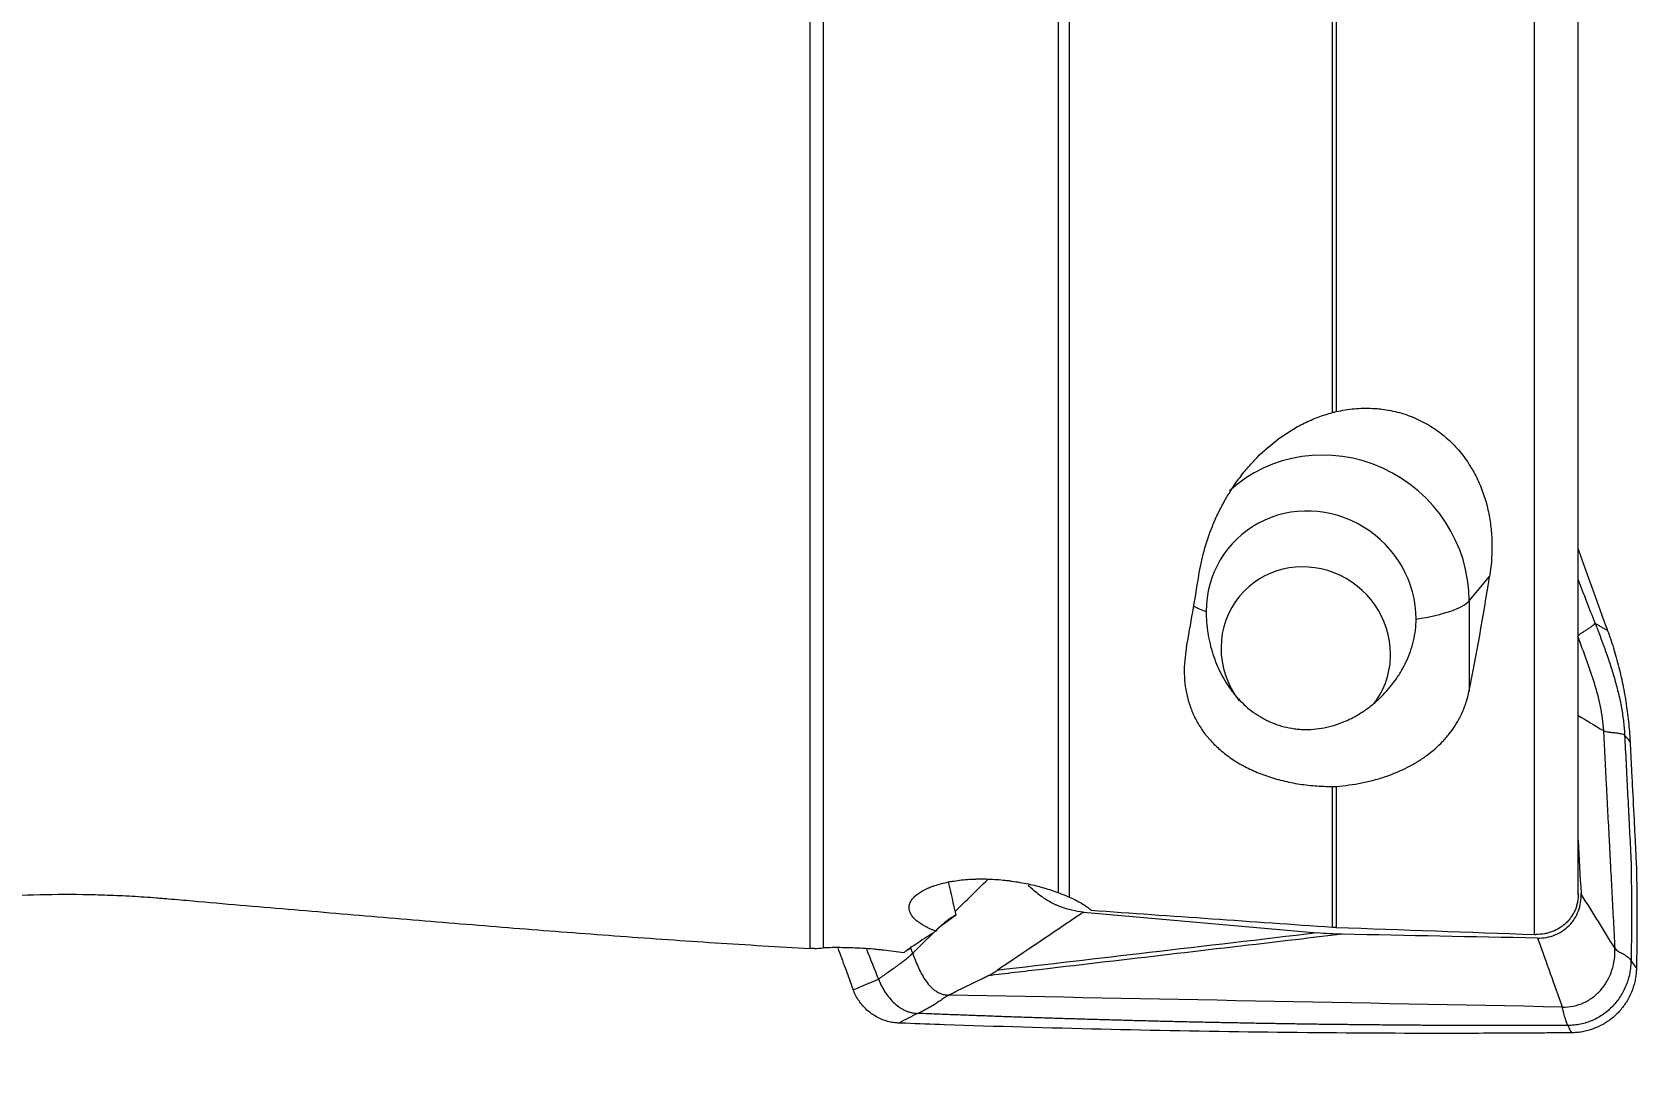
# Model space of a CAD drawing. Header units: millimetres. Extents: x -22 to 222, y -39 to 49.
# Drawn here: x 190.43 to 210, y -12.93 to -0.25 of the extents above; entities that cross this region are included whole.
import ezdxf

# ---------------------------------------------------------------- set-up
doc = ezdxf.new("R2010")
doc.units = ezdxf.units.MM
doc.layers.add('1', color=4, linetype='Continuous')
doc.layers.add('SK2', color=7, linetype='Continuous')
doc.styles.add('iso_b_vert', font='simplex.shx')
doc.dimstyles.get("Standard").update_dxf_attribs({"dimtxt": 0.18, "dimasz": 0.18, "dimexe": 0.18, "dimexo": 0.0625, "dimgap": 0.09, "dimtad": 1, "dimzin": 0, "dimdsep": 52, "dimtxsty": 'Standard', "dimcen": 0.09, "dimadec": 0, "dimazin": 0, "dimtfac": 1, "dimtdec": 4, "dimtofl": 0, "dimtmove": 0, "dimatfit": 3, "dimfxl": 1, "dimtolj": 1, "dimtzin": 0, "dimarcsym": 0})

# ---------------------------------------------------------------- blocks, each defined once
blk = doc.blocks.new('_U2')
at = {"layer": 'SK2', "lineweight": 13}
for p, q in [((57, -14.08425), (57, -30.25)), ((210, -14.0875), (210, -30.25)), ((210, -28.25), (57, -28.25))]:
    blk.add_line(p, q, dxfattribs=at)
at = {"layer": 'SK2', "lineweight": 18}
for points in [[(57, -28.25), (60.499998, -27.789216), (60.500002, -28.710784)], [(210, -28.25), (206.500002, -28.710784), (206.499998, -27.789216)]]:
    blk.add_solid(points, dxfattribs=at)
at = {"layer": 'SK2', "lineweight": 18, "char_height": 3.5, "attachment_point": 7, "line_spacing_factor": 1.084337, "style": 'iso_b_vert'}
for s, insert in [('\\W0.7298;OHX =', (122.454201, -27.217366)), ('\\W0.6217;153', (138.995267, -27.217366))]:
    blk.add_mtext(s, dxfattribs=dict(at, insert=insert))

msp = doc.modelspace()

# ---------------------------------------------------------------- linework, layer by layer
at = {"layer": '1', "lineweight": 13}
for p, q in [((208.751, -11.252), (208.751, 5.693)), ((199.919, -11.422), (199.919, 5.484)), ((200.08, 5.485), (200.08, -11.416)), ((202.948, -10.744), (202.948, 5.568)), ((203.078, 5.572), (203.078, -10.796)), ((206.289, -4.891), (206.289, 5.646)), ((206.334, 5.647), (206.334, -4.88)), ((207.954, -7.185), (208.204, -6.888)), ((207.954, -7.185), (207.954, -8.283)), ((206.289, -11.163), (206.289, -9.448)), ((206.334, -9.447), (206.334, -11.166))]:
    msp.add_line(p, q, dxfattribs=at)
at = {"layer": '1', "lineweight": 18}
for p, q in [((209.285, -10.767), (209.285, 5.666)), ((203.254, -10.98), (206.101, -11.234))]:
    msp.add_line(p, q, dxfattribs=at)
at = {"layer": '1', "lineweight": 13}
for major_axis, ratio, start_param, end_param in [((1.339, -1.127), 0.962969, 0.681273, 3.020826), ((-1.75, 0), 0.209428, 2.233592, 2.96706), ((-1.75, 0), 0.209428, 0.365437, 0.558935)]:
    msp.add_ellipse((206.231, -7.121), major_axis=major_axis, ratio=ratio, start_param=start_param, end_param=end_param, dxfattribs=at)
at = {"layer": '1', "lineweight": 18}
for centre, major_axis, ratio, start_param, end_param in [((206.028, -7.363), (-0.994, 0.837), 0.962969, -2.46032, 0.681273), ((205.963, -7.799), (-0.803, 0.676), 0.962969, -2.46032, 0), ((203.236, 0.007), (0.453, 11.911), 0.172175, -2.273882, -2.180587), ((206.774, -0.013), (0.455, 11.945), 0.172177, -2.328901, -2.177507), ((205.963, -7.799), (-0.803, 0.676), 0.962969, 0, 1.350235), ((205.963, -7.799), (-0.803, 0.676), 0.962969, -3.084908, -2.46032), ((199.378, -14.264), (13.392, 10.362), 0.069692, 1.343066, 1.35755)]:
    msp.add_ellipse(centre, major_axis=major_axis, ratio=ratio, start_param=start_param, end_param=end_param, dxfattribs=at)
for points, knots in [([(204.658, -6.879), (204.674, -6.779), (204.695, -6.679), (204.75, -6.479), (204.783, -6.379), (204.834, -6.255), (204.844, -6.23), (204.866, -6.18), (204.877, -6.155), (204.912, -6.081), (204.937, -6.032), (205.018, -5.887), (205.077, -5.793), (205.178, -5.657), (205.213, -5.612), (205.269, -5.546), (205.289, -5.524), (205.328, -5.481), (205.348, -5.46), (205.451, -5.356), (205.54, -5.279), (205.683, -5.174), (205.733, -5.14), (205.81, -5.093), (205.836, -5.078), (205.89, -5.048), (205.917, -5.034), (205.999, -4.994), (206.055, -4.969), (206.17, -4.926), (206.229, -4.907), (206.289, -4.891)], [0, 0, 0, 0, 0.125, 0.125, 0.25, 0.25, 0.28125, 0.28125, 0.3125, 0.3125, 0.375, 0.375, 0.5, 0.5, 0.5625, 0.5625, 0.59375, 0.59375, 0.625, 0.625, 0.75, 0.75, 0.8125, 0.8125, 0.84375, 0.84375, 0.875, 0.875, 0.9375, 0.9375, 1, 1, 1, 1]), ([(206.334, -4.88), (206.407, -4.863), (206.481, -4.851), (206.629, -4.838), (206.703, -4.836), (206.796, -4.841), (206.815, -4.842), (206.852, -4.845), (206.908, -4.851), (206.963, -4.86), (207.071, -4.881), (207.142, -4.901), (207.228, -4.932), (207.246, -4.938), (207.28, -4.952), (207.297, -4.959), (207.347, -4.982), (207.38, -4.998), (207.475, -5.049), (207.535, -5.088), (207.62, -5.152), (207.648, -5.174), (207.702, -5.221), (207.728, -5.245), (207.802, -5.319), (207.847, -5.372), (207.909, -5.454), (207.928, -5.482), (207.956, -5.524), (207.965, -5.539), (207.983, -5.568), (207.992, -5.582), (208.033, -5.655), (208.063, -5.715), (208.113, -5.836), (208.135, -5.897), (208.163, -5.99), (208.171, -6.021), (208.186, -6.084), (208.193, -6.116), (208.21, -6.21), (208.219, -6.273), (208.23, -6.397), (208.233, -6.459), (208.233, -6.645), (208.223, -6.767), (208.204, -6.888)], [0, 0, 0, 0, 0.0625, 0.0625, 0.125, 0.125, 0.140625, 0.140625, 0.15625, 0.1875, 0.1875, 0.25, 0.25, 0.265625, 0.265625, 0.28125, 0.28125, 0.3125, 0.3125, 0.375, 0.375, 0.40625, 0.40625, 0.4375, 0.4375, 0.5, 0.5, 0.53125, 0.53125, 0.546875, 0.546875, 0.5625, 0.5625, 0.625, 0.625, 0.6875, 0.6875, 0.71875, 0.71875, 0.75, 0.75, 0.8125, 0.8125, 0.875, 0.875, 1, 1, 1, 1]), ([(209.285, -6.558), (209.293, -6.581), (209.356, -6.755), (209.472, -7.078), (209.583, -7.383), (209.64, -7.542), (209.642, -7.548)], [0, 0, 0, 0, 0.067498, 0.524388, 0.981278, 1, 1, 1, 1]), ([(204.747, -7.315), (204.747, -7.403), (204.755, -7.491), (204.772, -7.601), (204.776, -7.623), (204.785, -7.666), (204.79, -7.688), (204.805, -7.753), (204.817, -7.795), (204.844, -7.878), (204.859, -7.918), (204.892, -7.998), (204.91, -8.037), (204.968, -8.15), (205.012, -8.22), (205.075, -8.303), (205.088, -8.32), (205.114, -8.352), (205.128, -8.367), (205.17, -8.413), (205.2, -8.442), (205.292, -8.524), (205.359, -8.572), (205.45, -8.624), (205.469, -8.634), (205.507, -8.652), (205.526, -8.661), (205.585, -8.686), (205.666, -8.714), (205.75, -8.733), (205.815, -8.743), (205.837, -8.746), (205.88, -8.751), (205.902, -8.752), (206.012, -8.756), (206.1, -8.75), (206.21, -8.728), (206.232, -8.723), (206.275, -8.712), (206.297, -8.706), (206.36, -8.687), (206.402, -8.671), (206.464, -8.645), (206.484, -8.636), (206.524, -8.616), (206.544, -8.606), (206.603, -8.573), (206.641, -8.55), (206.714, -8.5), (206.749, -8.473), (206.8, -8.431), (206.817, -8.417), (206.85, -8.387), (206.866, -8.372), (206.945, -8.294), (207.002, -8.227), (207.079, -8.119), (207.103, -8.082), (207.136, -8.024), (207.147, -8.005), (207.168, -7.965), (207.178, -7.946), (207.206, -7.885), (207.223, -7.844), (207.253, -7.76), (207.265, -7.718), (207.286, -7.63), (207.294, -7.586), (207.305, -7.498), (207.308, -7.454), (207.308, -7.41)], [0, 0, 0, 0, 0.0625, 0.0625, 0.078125, 0.078125, 0.09375, 0.09375, 0.125, 0.125, 0.15625, 0.15625, 0.1875, 0.1875, 0.25, 0.25, 0.265625, 0.265625, 0.28125, 0.28125, 0.3125, 0.3125, 0.375, 0.375, 0.390625, 0.390625, 0.40625, 0.40625, 0.4375, 0.46875, 0.46875, 0.484375, 0.484375, 0.5, 0.5, 0.5625, 0.5625, 0.578125, 0.578125, 0.59375, 0.59375, 0.625, 0.625, 0.640625, 0.640625, 0.65625, 0.65625, 0.6875, 0.6875, 0.71875, 0.71875, 0.734375, 0.734375, 0.75, 0.75, 0.8125, 0.8125, 0.84375, 0.84375, 0.859375, 0.859375, 0.875, 0.875, 0.90625, 0.90625, 0.9375, 0.9375, 0.96875, 0.96875, 1, 1, 1, 1]), ([(209.279, -7.621), (209.281, -7.616), (209.289, -7.605), (209.308, -7.589), (209.327, -7.576), (209.337, -7.57), (209.344, -7.566), (209.354, -7.56), (209.368, -7.551), (209.392, -7.536), (209.42, -7.518), (209.458, -7.491), (209.48, -7.472), (209.491, -7.46)], [0, 0, 0, 0, 0.125, 0.25, 0.3125, 0.34375, 0.359375, 0.375, 0.4375, 0.5, 0.625, 0.75, 1, 1, 1, 1]), ([(209.491, -7.46), (209.496, -7.473), (209.507, -7.501), (209.523, -7.542), (209.539, -7.584), (209.554, -7.625), (209.57, -7.667), (209.585, -7.708), (209.6, -7.75), (209.62, -7.805), (209.645, -7.875), (209.673, -7.959), (209.7, -8.043), (209.725, -8.127), (209.749, -8.213), (209.771, -8.298), (209.791, -8.384), (209.808, -8.47), (209.823, -8.557), (209.835, -8.644), (209.843, -8.717), (209.848, -8.775), (209.849, -8.804), (209.85, -8.819)], [0, 0, 0, 0, 0.03125, 0.0625, 0.09375, 0.125, 0.15625, 0.1875, 0.21875, 0.25, 0.3125, 0.375, 0.4375, 0.5, 0.5625, 0.625, 0.6875, 0.75, 0.8125, 0.875, 0.9375, 0.96875, 1, 1, 1, 1]), ([(209.642, -7.548), (209.647, -7.561), (209.659, -7.593), (209.683, -7.664), (209.727, -7.8), (209.782, -7.996), (209.836, -8.235), (209.877, -8.476), (209.901, -8.677), (209.912, -8.818), (209.915, -8.88), (209.916, -8.901), (209.916, -8.903)], [0, 0, 0, 0, 0.029563, 0.073545, 0.161507, 0.337432, 0.513357, 0.689282, 0.865207, 0.953169, 0.99715, 1, 1, 1, 1]), ([(204.508, -7.754), (204.488, -7.862), (204.479, -7.969), (204.483, -8.125), (204.487, -8.177), (204.501, -8.28), (204.512, -8.331), (204.532, -8.407), (204.54, -8.432), (204.556, -8.482), (204.565, -8.506), (204.595, -8.578), (204.618, -8.625), (204.67, -8.717), (204.7, -8.762), (204.741, -8.816), (204.75, -8.827), (204.767, -8.848), (204.776, -8.859), (204.804, -8.89), (204.823, -8.911), (204.882, -8.971), (204.925, -9.009), (205.016, -9.081), (205.065, -9.115), (205.143, -9.163), (205.169, -9.179), (205.225, -9.209), (205.253, -9.223), (205.34, -9.265), (205.401, -9.29), (205.525, -9.335), (205.59, -9.354), (205.689, -9.38), (205.723, -9.388), (205.792, -9.403), (205.827, -9.409), (205.932, -9.426), (206.002, -9.435), (206.145, -9.446), (206.217, -9.449), (206.289, -9.448)], [0, 0, 0, 0, 0.125, 0.125, 0.1875, 0.1875, 0.25, 0.25, 0.28125, 0.28125, 0.3125, 0.3125, 0.375, 0.375, 0.4375, 0.4375, 0.453125, 0.453125, 0.46875, 0.46875, 0.5, 0.5, 0.5625, 0.5625, 0.625, 0.625, 0.65625, 0.65625, 0.6875, 0.6875, 0.75, 0.75, 0.8125, 0.8125, 0.84375, 0.84375, 0.875, 0.875, 0.9375, 0.9375, 1, 1, 1, 1]), ([(206.334, -9.447), (206.44, -9.439), (206.544, -9.425), (206.695, -9.395), (206.745, -9.383), (206.818, -9.364), (206.843, -9.357), (206.891, -9.342), (206.915, -9.334), (207.033, -9.294), (207.121, -9.257), (207.246, -9.193), (207.287, -9.17), (207.365, -9.122), (207.402, -9.097), (207.508, -9.019), (207.572, -8.963), (207.644, -8.887), (207.658, -8.872), (207.685, -8.841), (207.698, -8.825), (207.736, -8.777), (207.759, -8.745), (207.823, -8.645), (207.859, -8.576), (207.895, -8.487), (207.902, -8.469), (207.915, -8.432), (207.921, -8.414), (207.937, -8.358), (207.947, -8.321), (207.954, -8.283)], [0, 0, 0, 0, 0.125, 0.125, 0.1875, 0.1875, 0.21875, 0.21875, 0.25, 0.25, 0.375, 0.375, 0.4375, 0.4375, 0.5, 0.5, 0.625, 0.625, 0.65625, 0.65625, 0.6875, 0.6875, 0.75, 0.75, 0.875, 0.875, 0.90625, 0.90625, 0.9375, 0.9375, 1, 1, 1, 1]), ([(209.591, -8.767), (209.595, -8.77), (209.607, -8.775), (209.632, -8.78), (209.653, -8.784), (209.665, -8.786), (209.672, -8.787), (209.684, -8.788), (209.697, -8.79), (209.714, -8.791), (209.739, -8.794), (209.771, -8.798), (209.819, -8.807), (209.841, -8.814), (209.85, -8.819)], [0, 0, 0, 0, 0.125, 0.25, 0.3125, 0.34375, 0.359375, 0.375, 0.4375, 0.46875, 0.5, 0.625, 0.75, 1, 1, 1, 1]), ([(209.591, -8.767), (209.602, -8.988), (209.62, -9.32), (209.64, -9.706), (209.652, -9.927), (209.658, -10.052), (209.663, -10.134), (209.665, -10.176), (209.667, -10.21), (209.668, -10.238), (209.669, -10.259), (209.67, -10.28), (209.672, -10.307), (209.674, -10.355), (209.682, -10.507), (209.695, -10.756), (209.713, -11.087), (209.725, -11.308), (209.73, -11.419)], [0, 0, 0, 0, 0.25, 0.375, 0.4375, 0.5, 0.515625, 0.53125, 0.546875, 0.554688, 0.5625, 0.570312, 0.578125, 0.59375, 0.625, 0.75, 0.875, 1, 1, 1, 1]), ([(209.85, -8.819), (209.862, -9.049), (209.879, -9.393), (209.903, -9.853), (209.916, -10.111), (209.924, -10.27), (209.926, -10.312), (209.927, -10.334), (209.928, -10.342), (209.928, -10.349), (209.928, -10.349), (209.928, -10.351), (209.928, -10.352), (209.928, -10.354), (209.929, -10.355), (209.929, -10.358), (209.929, -10.361), (209.929, -10.365), (209.929, -10.371), (209.929, -10.375), (209.929, -10.383), (209.929, -10.394), (209.93, -10.419), (209.93, -10.468), (209.932, -10.625), (209.935, -10.998), (209.933, -11.342), (209.929, -11.571)], [0, 0, 0, 0, 0.25, 0.375, 0.5, 0.53125, 0.546875, 0.546875, 0.554688, 0.554688, 0.555664, 0.555664, 0.556641, 0.556641, 0.558594, 0.558594, 0.560547, 0.5625, 0.5625, 0.566406, 0.566406, 0.570313, 0.578125, 0.59375, 0.625, 0.75, 1, 1, 1, 1]), ([(209.916, -8.903), (209.917, -8.921), (209.919, -8.95), (209.924, -9.048), (209.932, -9.206), (209.947, -9.514), (209.964, -9.831), (209.978, -10.108), (209.986, -10.267), (209.99, -10.351), (209.993, -10.4), (209.993, -10.415), (209.994, -10.428), (209.995, -10.437), (209.995, -10.447), (209.995, -10.46), (209.995, -10.48), (209.996, -10.534), (209.998, -10.663), (210, -10.861), (210, -11.099), (209.999, -11.337), (209.997, -11.505), (209.996, -11.604), (209.995, -11.629), (209.995, -11.647), (209.995, -11.656), (209.995, -11.659)], [0, 0, 0, 0, 0.020172, 0.030957, 0.106451, 0.19273, 0.365288, 0.451567, 0.494707, 0.537846, 0.543238, 0.548631, 0.554023, 0.55672, 0.559416, 0.564808, 0.570201, 0.580986, 0.624125, 0.710404, 0.796683, 0.882962, 0.969241, 0.980026, 0.990811, 0.996203, 1, 1, 1, 1]), ([(201.45, -11.212), (201.438, -11.207), (201.426, -11.203), (201.403, -11.193), (201.392, -11.188), (201.358, -11.173), (201.338, -11.162), (201.279, -11.131), (201.246, -11.109), (201.211, -11.079), (201.204, -11.074), (201.192, -11.062), (201.186, -11.056), (201.169, -11.037), (201.16, -11.025), (201.137, -10.988), (201.128, -10.963), (201.126, -10.931), (201.125, -10.925), (201.126, -10.912), (201.129, -10.892), (201.139, -10.861), (201.154, -10.836), (201.168, -10.817), (201.173, -10.811), (201.184, -10.799), (201.19, -10.793), (201.222, -10.763), (201.254, -10.741), (201.31, -10.709), (201.331, -10.699), (201.364, -10.684), (201.375, -10.68), (201.399, -10.671), (201.41, -10.666), (201.471, -10.645), (201.525, -10.63), (201.597, -10.614), (201.612, -10.611), (201.642, -10.606), (201.687, -10.598), (201.766, -10.588), (201.83, -10.582), (201.88, -10.579), (201.897, -10.578), (201.93, -10.577), (201.947, -10.576), (202.032, -10.575), (202.101, -10.576), (202.204, -10.583), (202.238, -10.585), (202.29, -10.591), (202.308, -10.593), (202.342, -10.597), (202.359, -10.599), (202.445, -10.611), (202.512, -10.622), (202.61, -10.643), (202.643, -10.651), (202.707, -10.667), (202.739, -10.676), (202.832, -10.703), (202.891, -10.722), (202.948, -10.744)], [0, 0, 0, 0, 0.015625, 0.015625, 0.03125, 0.03125, 0.0625, 0.0625, 0.125, 0.125, 0.140625, 0.140625, 0.15625, 0.15625, 0.1875, 0.1875, 0.25, 0.25, 0.265625, 0.265625, 0.28125, 0.3125, 0.34375, 0.34375, 0.359375, 0.359375, 0.375, 0.375, 0.4375, 0.4375, 0.46875, 0.46875, 0.484375, 0.484375, 0.5, 0.5, 0.5625, 0.5625, 0.578125, 0.578125, 0.59375, 0.625, 0.65625, 0.65625, 0.671875, 0.671875, 0.6875, 0.6875, 0.75, 0.75, 0.78125, 0.78125, 0.796875, 0.796875, 0.8125, 0.8125, 0.875, 0.875, 0.90625, 0.90625, 0.9375, 0.9375, 1, 1, 1, 1]), ([(203.254, -10.98), (203.205, -10.976), (203.157, -10.968), (203.063, -10.946), (203.016, -10.932), (202.959, -10.91), (202.947, -10.905), (202.925, -10.896), (202.913, -10.891), (202.88, -10.875), (202.858, -10.864), (202.794, -10.828), (202.753, -10.801), (202.695, -10.757), (202.676, -10.741), (202.638, -10.709), (202.62, -10.692), (202.595, -10.666), (202.588, -10.659), (202.581, -10.651)], [0, 0, 0, 0, 0.191543, 0.191543, 0.383087, 0.383087, 0.430972, 0.430972, 0.478858, 0.478858, 0.57463, 0.57463, 0.766173, 0.766173, 0.861945, 0.861945, 0.957716, 0.957716, 1, 1, 1, 1]), ([(209.284, -10.752), (209.285, -10.786), (209.283, -10.819), (209.274, -10.867), (209.27, -10.884), (209.261, -10.916), (209.256, -10.931), (209.237, -10.977), (209.222, -11.006), (209.194, -11.047), (209.184, -11.06), (209.162, -11.086), (209.14, -11.11), (209.115, -11.132), (209.089, -11.152), (209.075, -11.162), (209.032, -11.189), (209.002, -11.204), (208.955, -11.222), (208.939, -11.228), (208.906, -11.237), (208.889, -11.241), (208.839, -11.25), (208.804, -11.253), (208.769, -11.252)], [0, 0, 0, 0, 0.125, 0.125, 0.1875, 0.1875, 0.25, 0.25, 0.375, 0.375, 0.4375, 0.4375, 0.5, 0.5625, 0.5625, 0.625, 0.625, 0.75, 0.75, 0.8125, 0.8125, 0.875, 0.875, 1, 1, 1, 1]), ([(186.203, -11.665), (186.229, -11.665), (186.257, -11.662), (186.307, -11.654), (186.341, -11.647), (186.376, -11.637), (186.4, -11.63), (186.412, -11.626), (186.474, -11.605), (186.527, -11.583), (186.611, -11.544), (186.655, -11.522), (186.708, -11.494), (186.731, -11.481), (186.746, -11.473), (186.754, -11.468), (186.779, -11.455), (186.796, -11.446), (186.834, -11.428), (186.854, -11.418), (186.919, -11.389), (186.966, -11.37), (187.12, -11.31), (187.239, -11.27), (187.39, -11.224), (187.407, -11.219), (187.442, -11.208), (187.459, -11.203), (187.512, -11.188), (187.548, -11.178), (187.658, -11.148), (187.734, -11.128), (187.89, -11.09), (187.971, -11.071), (188.137, -11.035), (188.222, -11.017), (188.397, -10.983), (188.485, -10.967), (188.665, -10.936), (188.756, -10.922), (189.032, -10.88), (189.221, -10.857), (189.51, -10.826), (189.608, -10.817), (189.755, -10.805), (189.805, -10.801), (189.904, -10.794), (189.954, -10.791), (190.202, -10.776), (190.401, -10.768), (190.801, -10.761), (191.001, -10.762), (191.252, -10.768), (191.302, -10.77), (191.403, -10.773), (191.453, -10.775), (191.603, -10.782), (191.702, -10.788), (191.85, -10.798), (191.9, -10.801), (191.973, -10.807), (191.998, -10.809), (192.046, -10.813), (192.071, -10.815), (192.193, -10.826), (192.29, -10.834), (192.582, -10.86), (192.776, -10.877), (193.36, -10.927), (193.748, -10.96), (194.523, -11.026), (194.909, -11.059), (195.682, -11.123), (196.068, -11.155), (196.838, -11.216), (197.223, -11.245), (197.992, -11.302), (198.377, -11.328), (198.955, -11.366), (199.147, -11.378), (199.533, -11.401), (199.726, -11.412), (199.919, -11.422)], [0, 0, 0, 0, 0.025482, 0.025482, 0.043528, 0.052552, 0.052552, 0.061575, 0.061575, 0.097668, 0.097668, 0.115715, 0.124738, 0.12925, 0.12925, 0.133762, 0.133762, 0.142785, 0.142785, 0.151808, 0.151808, 0.169855, 0.169855, 0.205948, 0.205948, 0.21046, 0.21046, 0.214971, 0.214971, 0.223995, 0.223995, 0.242041, 0.242041, 0.260088, 0.260088, 0.278135, 0.278135, 0.296181, 0.296181, 0.314228, 0.314228, 0.350321, 0.350321, 0.368368, 0.368368, 0.377391, 0.377391, 0.386414, 0.386414, 0.422508, 0.422508, 0.458601, 0.458601, 0.467624, 0.467624, 0.476648, 0.476648, 0.494694, 0.494694, 0.503718, 0.503718, 0.508229, 0.508229, 0.512741, 0.512741, 0.530788, 0.530788, 0.566881, 0.566881, 0.639067, 0.639067, 0.711254, 0.711254, 0.78344, 0.78344, 0.855627, 0.855627, 0.927813, 0.927813, 0.963907, 0.963907, 1, 1, 1, 1]), ([(203.078, -10.796), (203.135, -10.82), (203.185, -10.846), (203.252, -10.886), (203.273, -10.9), (203.302, -10.921), (203.311, -10.928), (203.328, -10.942), (203.336, -10.949), (203.344, -10.957)], [0, 0, 0, 0, 0.5, 0.5, 0.75, 0.75, 0.875, 0.875, 1, 1, 1, 1]), ([(201.698, -11.015), (201.65, -11.042), (201.605, -11.072), (201.553, -11.113), (201.543, -11.122), (201.523, -11.139), (201.494, -11.165), (201.468, -11.193), (201.45, -11.212)], [0, 0, 0, 0, 0.5, 0.5, 0.625, 0.625, 0.75, 1, 1, 1, 1]), ([(201.45, -11.212), (201.412, -11.237), (201.375, -11.262), (201.303, -11.309), (201.268, -11.331), (201.202, -11.375), (201.17, -11.396), (201.123, -11.429), (201.105, -11.442), (201.089, -11.454)], [0, 0, 0, 0, 0.276038, 0.276038, 0.552076, 0.552076, 0.828114, 0.828114, 1, 1, 1, 1]), ([(201.06, -11.475), (200.98, -11.463), (200.898, -11.453), (200.793, -11.442), (200.772, -11.44), (200.729, -11.436), (200.708, -11.434), (200.645, -11.428), (200.561, -11.422), (200.478, -11.418), (200.416, -11.416), (200.395, -11.415), (200.354, -11.414), (200.333, -11.414), (200.232, -11.412), (200.154, -11.413), (200.08, -11.416)], [0, 0, 0, 0, 0.25, 0.25, 0.3125, 0.3125, 0.375, 0.375, 0.5, 0.625, 0.625, 0.6875, 0.6875, 0.75, 0.75, 1, 1, 1, 1]), ([(200.445, -11.926), (200.444, -11.923), (200.44, -11.911), (200.409, -11.826), (200.348, -11.656), (200.29, -11.498), (200.26, -11.415)], [0, 0, 0, 0, 0.013375, 0.068773, 0.511958, 1, 1, 1, 1]), ([(200.752, -11.797), (200.788, -11.771), (200.844, -11.731), (200.919, -11.677), (200.966, -11.644), (201.004, -11.617), (201.025, -11.602), (201.038, -11.592), (201.047, -11.585), (201.062, -11.574), (201.091, -11.551), (201.13, -11.518), (201.157, -11.493), (201.17, -11.48)], [0, 0, 0, 0, 0.25, 0.375, 0.5, 0.5625, 0.625, 0.640625, 0.65625, 0.6875, 0.75, 0.875, 1, 1, 1, 1]), ([(201.142, -11.424), (201.128, -11.432), (201.114, -11.44), (201.087, -11.457), (201.073, -11.466), (201.06, -11.475)], [0, 0, 0, 0, 0.5, 0.5, 1, 1, 1, 1]), ([(201.17, -11.48), (201.18, -11.508), (201.201, -11.564), (201.235, -11.646), (201.273, -11.727), (201.318, -11.804), (201.363, -11.864), (201.406, -11.907), (201.44, -11.936), (201.479, -11.959), (201.52, -11.977), (201.564, -11.988), (201.593, -11.991), (201.608, -11.991)], [0, 0, 0, 0, 0.125, 0.25, 0.375, 0.5, 0.625, 0.6875, 0.75, 0.8125, 0.875, 0.9375, 1, 1, 1, 1]), ([(209.73, -11.419), (209.735, -11.426), (209.746, -11.439), (209.767, -11.455), (209.789, -11.467), (209.807, -11.475), (209.821, -11.483), (209.832, -11.489), (209.848, -11.498), (209.869, -11.512), (209.902, -11.537), (209.92, -11.557), (209.929, -11.571)], [0, 0, 0, 0, 0.125, 0.25, 0.3125, 0.375, 0.4375, 0.46875, 0.5, 0.625, 0.75, 1, 1, 1, 1]), ([(202.086, -11.756), (202.087, -11.756), (202.095, -11.751), (202.113, -11.743), (202.138, -11.729), (202.163, -11.714), (202.183, -11.701), (202.195, -11.693), (202.199, -11.69)], [0, 0, 0, 0, 0.011385, 0.233983, 0.456581, 0.679179, 0.901777, 1, 1, 1, 1]), ([(209.995, -11.659), (209.995, -11.661), (209.995, -11.668), (209.994, -11.681), (209.992, -11.715), (209.987, -11.765), (209.97, -11.853), (209.936, -11.959), (209.875, -12.078), (209.795, -12.184), (209.699, -12.276), (209.589, -12.351), (209.467, -12.407), (209.359, -12.436), (209.27, -12.449), (209.225, -12.451), (209.203, -12.451)], [0, 0, 0, 0, 0.003982, 0.017442, 0.030902, 0.08474, 0.138579, 0.246257, 0.353934, 0.461612, 0.56929, 0.676967, 0.784645, 0.892322, 0.946161, 1, 1, 1, 1]), ([(201, -12.332), (200.996, -12.332), (200.987, -12.332), (200.971, -12.331), (200.935, -12.327), (200.881, -12.318), (200.824, -12.3), (200.756, -12.273), (200.671, -12.226), (200.568, -12.139), (200.503, -12.049), (200.469, -11.984), (200.457, -11.957), (200.449, -11.937), (200.446, -11.929), (200.445, -11.926)], [0, 0, 0, 0, 0.016627, 0.041512, 0.066396, 0.165935, 0.265474, 0.315244, 0.464552, 0.66363, 0.862708, 0.912477, 0.962247, 0.987131, 1, 1, 1, 1]), ([(200.752, -11.797), (200.762, -11.823), (200.785, -11.874), (200.826, -11.947), (200.875, -12.015), (200.931, -12.078), (200.984, -12.124), (201.031, -12.155), (201.068, -12.175), (201.106, -12.191), (201.146, -12.203), (201.187, -12.211), (201.215, -12.214), (201.229, -12.215)], [0, 0, 0, 0, 0.125, 0.25, 0.375, 0.5, 0.625, 0.6875, 0.75, 0.8125, 0.875, 0.9375, 1, 1, 1, 1]), ([(201.608, -11.991), (201.625, -11.983), (201.658, -11.966), (201.726, -11.933), (201.81, -11.892), (201.911, -11.842), (201.987, -11.805), (202.037, -11.78), (202.062, -11.768), (202.078, -11.76), (202.086, -11.756)], [0, 0, 0, 0, 0.105547, 0.211095, 0.422189, 0.633284, 0.844379, 0.897152, 0.949926, 1, 1, 1, 1]), ([(201.229, -12.215), (201.26, -12.2), (201.308, -12.176), (201.371, -12.141), (201.411, -12.117), (201.443, -12.098), (201.474, -12.078), (201.506, -12.057), (201.537, -12.035), (201.568, -12.012), (201.592, -11.999), (201.608, -11.991)], [0, 0, 0, 0, 0.25, 0.375, 0.5, 0.5625, 0.625, 0.75, 0.8125, 0.875, 1, 1, 1, 1]), ([(209.158, -12.362), (209.093, -12.362), (208.962, -12.363), (208.765, -12.363), (208.568, -12.363), (208.371, -12.363), (208.174, -12.363), (207.977, -12.363), (207.78, -12.362), (207.582, -12.361), (207.385, -12.36), (207.188, -12.359), (206.99, -12.357), (206.793, -12.355), (206.595, -12.353), (206.397, -12.351), (206.199, -12.349), (206.001, -12.346), (205.803, -12.343), (205.605, -12.34), (205.407, -12.337), (205.209, -12.333), (205.011, -12.329), (204.812, -12.325), (204.614, -12.321), (204.415, -12.317), (204.217, -12.312), (204.018, -12.307), (203.819, -12.302), (203.62, -12.296), (203.421, -12.291), (203.222, -12.285), (203.023, -12.279), (202.824, -12.273), (202.625, -12.266), (202.426, -12.26), (202.226, -12.253), (202.027, -12.245), (201.828, -12.238), (201.628, -12.23), (201.428, -12.223), (201.295, -12.217), (201.229, -12.215)], [0, 0, 0, 0, 0.024821, 0.049651, 0.07449, 0.099338, 0.124195, 0.149062, 0.173938, 0.198823, 0.223717, 0.248621, 0.273533, 0.298455, 0.323386, 0.348326, 0.373276, 0.398234, 0.423202, 0.448179, 0.473165, 0.498161, 0.523165, 0.548179, 0.573202, 0.598234, 0.623276, 0.648326, 0.673386, 0.698455, 0.723533, 0.748621, 0.773717, 0.798823, 0.823938, 0.849062, 0.874195, 0.899338, 0.92449, 0.949651, 0.974821, 1, 1, 1, 1]), ([(209.158, -12.362), (209.153, -12.35), (209.141, -12.323), (209.127, -12.278), (209.116, -12.241), (209.111, -12.219), (209.107, -12.204), (209.104, -12.191), (209.101, -12.179), (209.096, -12.16), (209.092, -12.146), (209.089, -12.137)], [0, 0, 0, 0, 0.25, 0.5, 0.625, 0.6875, 0.75, 0.78125, 0.8125, 0.875, 1, 1, 1, 1]), ([(208.71, -12.455), (208.556, -12.456), (208.083, -12.458), (206.973, -12.459), (205.381, -12.447), (203.47, -12.412), (202.033, -12.37), (201.231, -12.341), (201.05, -12.334), (201.025, -12.333), (201.009, -12.333), (201.002, -12.332), (201, -12.332)], [0, 0, 0, 0, 0.060095, 0.184039, 0.431927, 0.679814, 0.927702, 0.989674, 0.993547, 0.997421, 0.999357, 1, 1, 1, 1]), ([(209.202, -12.451), (209.191, -12.451), (209.112, -12.452), (208.953, -12.453), (208.799, -12.454), (208.715, -12.455), (208.71, -12.455)], [0, 0, 0, 0, 0.058969, 0.484374, 0.970551, 1, 1, 1, 1])]:
    msp.add_open_spline(points, degree=3, knots=knots, dxfattribs=at)
for points in [[(206.289, -4.891), (206.304, -4.887), (206.319, -4.883), (206.334, -4.88)], [(209.491, -7.46), (209.423, -7.284), (209.355, -7.109), (209.286, -6.934)], [(209.279, -7.621), (209.313, -7.715), (209.383, -7.901), (209.481, -8.184), (209.558, -8.472), (209.586, -8.669), (209.591, -8.767)], [(206.289, -9.448), (206.304, -9.448), (206.319, -9.448), (206.334, -9.447)], [(209.285, -10.103), (209.296, -10.32), (209.307, -10.538), (209.319, -10.755)], [(201.698, -11.015), (201.669, -10.881), (201.639, -10.748), (201.605, -10.614)], [(201.687, -10.972), (201.82, -10.843), (201.952, -10.713), (202.085, -10.583)], [(202.948, -10.744), (202.994, -10.761), (203.037, -10.779), (203.078, -10.796)], [(208.79, -11.297), (208.826, -11.297), (208.898, -11.292), (209.001, -11.262), (209.096, -11.212), (209.177, -11.144), (209.243, -11.061), (209.29, -10.966), (209.317, -10.862), (209.321, -10.791), (209.319, -10.755)], [(203.344, -10.957), (204.327, -11.026), (205.308, -11.095), (206.289, -11.163)], [(203.212, -11.008), (202.875, -11.236), (202.537, -11.463), (202.199, -11.69)], [(203.254, -10.98), (203.24, -10.99), (203.226, -10.999), (203.212, -11.008)], [(201.17, -11.48), (201.279, -11.373), (201.388, -11.266), (201.497, -11.159)], [(206.408, -11.25), (206.306, -11.248), (206.203, -11.243), (206.101, -11.234)], [(206.289, -11.163), (206.304, -11.165), (206.319, -11.165), (206.334, -11.166)], [(206.334, -11.166), (207.14, -11.196), (207.946, -11.225), (208.751, -11.252)], [(208.79, -11.297), (207.996, -11.281), (207.202, -11.266), (206.408, -11.25)], [(208.751, -11.252), (208.757, -11.252), (208.763, -11.252), (208.769, -11.252)], [(199.971, -11.425), (199.954, -11.424), (199.937, -11.423), (199.919, -11.422)], [(199.971, -11.425), (200.006, -11.421), (200.042, -11.418), (200.08, -11.416)], [(200.606, -11.43), (200.654, -11.553), (200.703, -11.675), (200.752, -11.797)], [(209.089, -12.137), (206.595, -12.089), (204.102, -12.04), (201.608, -11.991)], [(209.203, -12.451), (209.203, -12.451), (209.202, -12.451), (209.202, -12.451)]]:
    msp.add_open_spline(points, degree=3, dxfattribs=at)
at = {"layer": '1', "lineweight": 13}
for points, knots in [([(209.491, -7.46), (209.504, -7.467), (209.529, -7.482), (209.567, -7.504), (209.605, -7.526), (209.63, -7.541), (209.642, -7.548)], [0, 0, 0, 0, 0.249256, 0.499008, 0.749256, 1, 1, 1, 1]), ([(209.916, -8.903), (209.911, -8.896), (209.889, -8.868), (209.867, -8.84), (209.85, -8.819)], [0, 0, 0, 0, 0.25309, 1, 1, 1, 1]), ([(206.408, -11.25), (206.219, -11.272), (206.031, -11.294), (204.811, -11.437), (203.779, -11.558), (202.527, -11.704), (202.307, -11.73), (202.086, -11.756)], [0, 0, 0, 0, 0.130934, 0.130934, 0.846851, 0.846851, 1, 1, 1, 1]), ([(206.101, -11.234), (205.418, -11.314), (204.735, -11.394), (203.434, -11.546), (202.817, -11.618), (202.199, -11.69)], [0, 0, 0, 0, 0.52521, 0.52521, 1, 1, 1, 1]), ([(209.929, -11.571), (209.929, -11.572), (209.928, -11.575), (209.928, -11.582), (209.928, -11.593), (209.927, -11.616), (209.923, -11.66), (209.913, -11.724), (209.895, -11.798), (209.87, -11.87), (209.839, -11.94), (209.801, -12.006), (209.757, -12.068), (209.691, -12.145), (209.614, -12.212), (209.528, -12.266), (209.459, -12.301), (209.387, -12.328), (209.313, -12.347), (209.236, -12.359), (209.184, -12.362), (209.158, -12.362)], [0, 0, 0, 0, 0.003906, 0.007812, 0.015625, 0.03125, 0.0625, 0.125, 0.1875, 0.25, 0.3125, 0.375, 0.4375, 0.5, 0.625, 0.6875, 0.75, 0.8125, 0.875, 0.9375, 1, 1, 1, 1]), ([(200.445, -11.926), (200.471, -11.915), (200.573, -11.872), (200.675, -11.83), (200.752, -11.797)], [0, 0, 0, 0, 0.251787, 1, 1, 1, 1]), ([(201.229, -12.215), (201.19, -12.234), (201.114, -12.273), (201.038, -12.313), (201, -12.332)], [0, 0, 0, 0, 0.50122, 1, 1, 1, 1])]:
    msp.add_open_spline(points, degree=3, knots=knots, dxfattribs=at)
for points in [[(209.285, -8.583), (209.387, -8.644), (209.489, -8.706), (209.591, -8.767)], [(209.329, -10.772), (209.326, -10.766), (209.322, -10.761), (209.319, -10.755)], [(209.73, -11.419), (209.597, -11.203), (209.463, -10.987), (209.329, -10.772)], [(208.79, -11.297), (208.793, -11.304), (208.795, -11.311), (208.798, -11.318)], [(208.798, -11.318), (208.895, -11.591), (208.992, -11.864), (209.089, -12.137)], [(201.17, -11.48), (201.163, -11.46), (201.155, -11.44), (201.148, -11.42)], [(209.089, -12.137), (209.135, -12.138), (209.226, -12.13), (209.356, -12.088), (209.472, -12.017), (209.57, -11.924), (209.646, -11.813), (209.7, -11.688), (209.73, -11.556), (209.733, -11.464), (209.73, -11.419)], [(209.995, -11.659), (209.973, -11.63), (209.951, -11.6), (209.929, -11.571)], [(209.158, -12.362), (209.173, -12.392), (209.187, -12.422), (209.202, -12.451)]]:
    msp.add_open_spline(points, degree=3, dxfattribs=at)

# ---------------------------------------------------------------- dimensions: what is measured, and where the dimension line sits
at = {"layer": 'SK2', "lineweight": 18}
dim = msp.add_linear_dim(base=(57, -28.25), p1=(210, -12.5), p2=(57, -12.497), dimstyle='Standard', override={"dimtxt": 3.5, "dimasz": 3.5, "dimexe": 2, "dimexo": 1.5875, "dimgap": 1.75, "dimtad": 1, "dimtih": 1, "dimtoh": 0, "dimdec": 2, "dimlfac": 1, "dimzin": 8, "dimdsep": 46, "dimlunit": 2, "dimpost": '<>', "dimtxsty": 'iso_b_vert', "dimsah": 1, "dimse1": 0, "dimse2": 0, "dimsd1": 0, "dimsd2": 0, "dimclrd": 2, "dimclre": 2, "dimclrt": 2, "dimtol": 0, "dimtm": -0.1, "dimtfac": 1, "dimtdec": 2, "dimtofl": 1, "dimtmove": 0, "dimtzin": 8, "dimlwd": 13, "dimlwe": 13}, dxfattribs=at)
dim.commit()
dim.dimension.update_dxf_attribs({"geometry": '_U2', "text_midpoint": (133.5, -28.25)})

doc.saveas('drawing.dxf')
